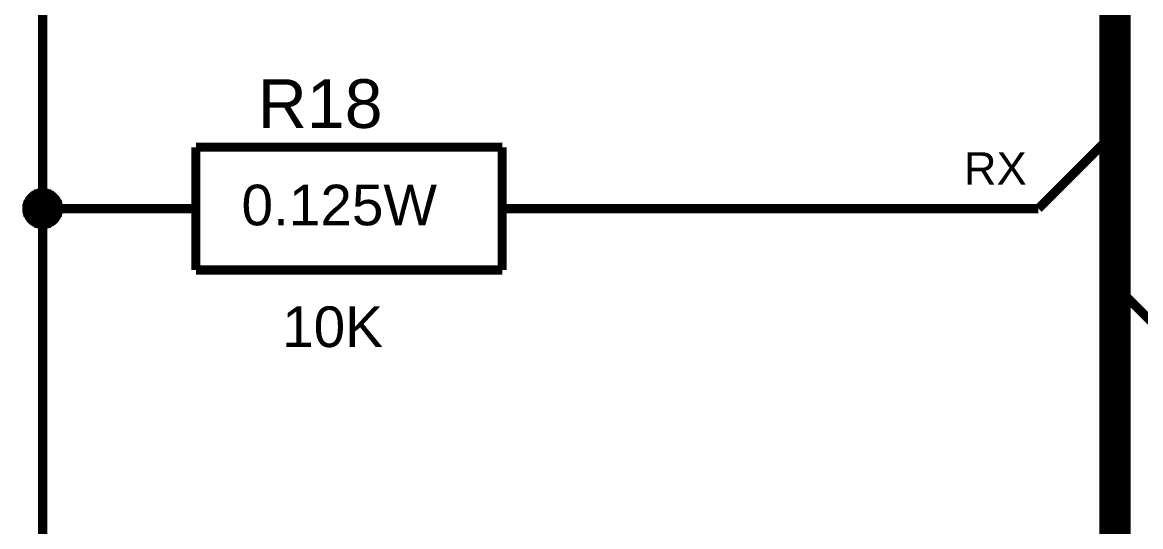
# Model space of a CAD drawing. Header units: millimetres. Extents: x -2024 to 917, y -725 to 13.
# Drawn here: x -1724.67 to -1688.18, y -372.05 to -355.59 of the extents above; entities that cross this region are included whole.
import ezdxf

# ---------------------------------------------------------------- set-up
doc = ezdxf.new("R2010")
doc.units = ezdxf.units.MM
doc.styles.get("Standard").update_dxf_attribs({"font": 'arial.ttf'})

msp = doc.modelspace()

# ---------------------------------------------------------------- linework, layer by layer
at = {"color": 7}
for points, const_width in [([(-1689.021, -279.172), (-1689.021, -474.17)], 1.016), ([(-1721.51, -324.163), (-1724.009, -324.163), (-1724.009, -336.665), (-1724.009, -349.167), (-1724.009, -361.669), (-1721.51, -361.669)], 0.3), ([(-1691.52, -361.669), (-1689.021, -359.168)], 0.3), ([(-1719.011, -359.665), (-1719.011, -363.672)], 0.3), ([(-1719.011, -359.665), (-1709.014, -359.665)], 0.3), ([(-1709.014, -359.665), (-1709.014, -363.672)], 0.3), ([(-1724.523, -361.669), (-1724.523, -361.636), (-1724.523, -361.619), (-1724.523, -361.586), (-1724.506, -361.569), (-1724.506, -361.536), (-1724.506, -361.52), (-1724.489, -361.487), (-1724.489, -361.47), (-1724.473, -361.453), (-1724.456, -361.42), (-1724.44, -361.404), (-1724.44, -361.387), (-1724.423, -361.371), (-1724.407, -361.337), (-1724.39, -361.321), (-1724.374, -361.304), (-1724.357, -361.288), (-1724.341, -361.271), (-1724.307, -361.255), (-1724.291, -361.238), (-1724.274, -361.238), (-1724.258, -361.222), (-1724.225, -361.205), (-1724.208, -361.188), (-1724.192, -361.188), (-1724.158, -361.172), (-1724.142, -361.172), (-1724.109, -361.172), (-1724.092, -361.155), (-1724.059, -361.155), (-1724.043, -361.155), (-1724.009, -361.155)], 0.3), ([(-1724.523, -361.669), (-1724.523, -361.636), (-1724.523, -361.619), (-1724.523, -361.586), (-1724.506, -361.569), (-1724.506, -361.536), (-1724.506, -361.52), (-1724.489, -361.487), (-1724.489, -361.47), (-1724.473, -361.453), (-1724.456, -361.42), (-1724.44, -361.404), (-1724.44, -361.387), (-1724.423, -361.371), (-1724.407, -361.337), (-1724.39, -361.321), (-1724.374, -361.304), (-1724.357, -361.288), (-1724.341, -361.271), (-1724.307, -361.255), (-1724.291, -361.238), (-1724.274, -361.238), (-1724.258, -361.222), (-1724.225, -361.205), (-1724.208, -361.188), (-1724.192, -361.188), (-1724.158, -361.172), (-1724.142, -361.172), (-1724.109, -361.172), (-1724.092, -361.155), (-1724.059, -361.155), (-1724.043, -361.155), (-1724.009, -361.155)], 0.3), ([(-1724.523, -361.669), (-1724.523, -361.636), (-1724.523, -361.619), (-1724.523, -361.586), (-1724.506, -361.569), (-1724.506, -361.536), (-1724.506, -361.52), (-1724.489, -361.487), (-1724.489, -361.47), (-1724.473, -361.453), (-1724.456, -361.42), (-1724.44, -361.404), (-1724.44, -361.387), (-1724.423, -361.371), (-1724.407, -361.337), (-1724.39, -361.321), (-1724.374, -361.304), (-1724.357, -361.288), (-1724.341, -361.271), (-1724.307, -361.255), (-1724.291, -361.238), (-1724.274, -361.238), (-1724.258, -361.222), (-1724.225, -361.205), (-1724.208, -361.188), (-1724.192, -361.188), (-1724.158, -361.172), (-1724.142, -361.172), (-1724.109, -361.172), (-1724.092, -361.155), (-1724.059, -361.155), (-1724.043, -361.155), (-1724.009, -361.155)], 0.3), ([(-1724.523, -361.669), (-1724.523, -361.636), (-1724.523, -361.619), (-1724.523, -361.586), (-1724.506, -361.569), (-1724.506, -361.536), (-1724.506, -361.52), (-1724.489, -361.487), (-1724.489, -361.47), (-1724.473, -361.453), (-1724.456, -361.42), (-1724.44, -361.404), (-1724.44, -361.387), (-1724.423, -361.371), (-1724.407, -361.337), (-1724.39, -361.321), (-1724.374, -361.304), (-1724.357, -361.288), (-1724.341, -361.271), (-1724.307, -361.255), (-1724.291, -361.238), (-1724.274, -361.238), (-1724.258, -361.222), (-1724.225, -361.205), (-1724.208, -361.188), (-1724.192, -361.188), (-1724.158, -361.172), (-1724.142, -361.172), (-1724.109, -361.172), (-1724.092, -361.155), (-1724.059, -361.155), (-1724.043, -361.155), (-1724.009, -361.155)], 0.3), ([(-1724.523, -361.669), (-1724.523, -361.636), (-1724.523, -361.619), (-1724.523, -361.586), (-1724.506, -361.569), (-1724.506, -361.536), (-1724.506, -361.52), (-1724.489, -361.487), (-1724.489, -361.47), (-1724.473, -361.453), (-1724.456, -361.42), (-1724.44, -361.404), (-1724.44, -361.387), (-1724.423, -361.371), (-1724.407, -361.337), (-1724.39, -361.321), (-1724.374, -361.304), (-1724.357, -361.288), (-1724.341, -361.271), (-1724.307, -361.255), (-1724.291, -361.238), (-1724.274, -361.238), (-1724.258, -361.222), (-1724.225, -361.205), (-1724.208, -361.188), (-1724.192, -361.188), (-1724.158, -361.172), (-1724.142, -361.172), (-1724.109, -361.172), (-1724.092, -361.155), (-1724.059, -361.155), (-1724.043, -361.155), (-1724.009, -361.155)], 0.0991), ([(-1724.523, -361.669), (-1724.523, -361.636), (-1724.523, -361.619), (-1724.523, -361.586), (-1724.506, -361.569), (-1724.506, -361.536), (-1724.506, -361.52), (-1724.489, -361.487), (-1724.489, -361.47), (-1724.473, -361.453), (-1724.456, -361.42), (-1724.44, -361.404), (-1724.44, -361.387), (-1724.423, -361.371), (-1724.407, -361.337), (-1724.39, -361.321), (-1724.374, -361.304), (-1724.357, -361.288), (-1724.341, -361.271), (-1724.307, -361.255), (-1724.291, -361.238), (-1724.274, -361.238), (-1724.258, -361.222), (-1724.225, -361.205), (-1724.208, -361.188), (-1724.192, -361.188), (-1724.158, -361.172), (-1724.142, -361.172), (-1724.109, -361.172), (-1724.092, -361.155), (-1724.059, -361.155), (-1724.043, -361.155), (-1724.009, -361.155)], 0.0991), ([(-1724.523, -361.669), (-1724.523, -361.636), (-1724.523, -361.619), (-1724.523, -361.586), (-1724.506, -361.569), (-1724.506, -361.536), (-1724.506, -361.52), (-1724.489, -361.487), (-1724.489, -361.47), (-1724.473, -361.453), (-1724.456, -361.42), (-1724.44, -361.404), (-1724.44, -361.387), (-1724.423, -361.371), (-1724.407, -361.337), (-1724.39, -361.321), (-1724.374, -361.304), (-1724.357, -361.288), (-1724.341, -361.271), (-1724.307, -361.255), (-1724.291, -361.238), (-1724.274, -361.238), (-1724.258, -361.222), (-1724.225, -361.205), (-1724.208, -361.188), (-1724.192, -361.188), (-1724.158, -361.172), (-1724.142, -361.172), (-1724.109, -361.172), (-1724.092, -361.155), (-1724.059, -361.155), (-1724.043, -361.155), (-1724.009, -361.155)], 0.0991), ([(-1724.523, -361.669), (-1724.523, -361.636), (-1724.523, -361.619), (-1724.523, -361.586), (-1724.506, -361.569), (-1724.506, -361.536), (-1724.506, -361.52), (-1724.489, -361.487), (-1724.489, -361.47), (-1724.473, -361.453), (-1724.456, -361.42), (-1724.44, -361.404), (-1724.44, -361.387), (-1724.423, -361.371), (-1724.407, -361.337), (-1724.39, -361.321), (-1724.374, -361.304), (-1724.357, -361.288), (-1724.341, -361.271), (-1724.307, -361.255), (-1724.291, -361.238), (-1724.274, -361.238), (-1724.258, -361.222), (-1724.225, -361.205), (-1724.208, -361.188), (-1724.192, -361.188), (-1724.158, -361.172), (-1724.142, -361.172), (-1724.109, -361.172), (-1724.092, -361.155), (-1724.059, -361.155), (-1724.043, -361.155), (-1724.009, -361.155)], 0.0991), ([(-1724.009, -361.155), (-1724.009, -361.155)], 0.3), ([(-1724.009, -361.155), (-1723.976, -361.155), (-1723.96, -361.155), (-1723.927, -361.155), (-1723.91, -361.172), (-1723.877, -361.172), (-1723.861, -361.172), (-1723.827, -361.188), (-1723.811, -361.188), (-1723.794, -361.205), (-1723.761, -361.222), (-1723.745, -361.238), (-1723.728, -361.238), (-1723.712, -361.255), (-1723.678, -361.271), (-1723.662, -361.288), (-1723.645, -361.304), (-1723.629, -361.321), (-1723.612, -361.337), (-1723.596, -361.371), (-1723.579, -361.387), (-1723.579, -361.404), (-1723.563, -361.42), (-1723.546, -361.453), (-1723.529, -361.47), (-1723.529, -361.487), (-1723.513, -361.52), (-1723.513, -361.536), (-1723.513, -361.569), (-1723.496, -361.586), (-1723.496, -361.619), (-1723.496, -361.636), (-1723.496, -361.669)], 0.3), ([(-1724.009, -361.155), (-1724.009, -361.155)], 0.3), ([(-1724.009, -361.155), (-1723.976, -361.155), (-1723.96, -361.155), (-1723.927, -361.155), (-1723.91, -361.172), (-1723.877, -361.172), (-1723.861, -361.172), (-1723.827, -361.188), (-1723.811, -361.188), (-1723.794, -361.205), (-1723.761, -361.222), (-1723.745, -361.238), (-1723.728, -361.238), (-1723.712, -361.255), (-1723.678, -361.271), (-1723.662, -361.288), (-1723.645, -361.304), (-1723.629, -361.321), (-1723.612, -361.337), (-1723.596, -361.371), (-1723.579, -361.387), (-1723.579, -361.404), (-1723.563, -361.42), (-1723.546, -361.453), (-1723.529, -361.47), (-1723.529, -361.487), (-1723.513, -361.52), (-1723.513, -361.536), (-1723.513, -361.569), (-1723.496, -361.586), (-1723.496, -361.619), (-1723.496, -361.636), (-1723.496, -361.669)], 0.3), ([(-1724.009, -361.155), (-1724.009, -361.155)], 0.3), ([(-1724.009, -361.155), (-1723.976, -361.155), (-1723.96, -361.155), (-1723.927, -361.155), (-1723.91, -361.172), (-1723.877, -361.172), (-1723.861, -361.172), (-1723.827, -361.188), (-1723.811, -361.188), (-1723.794, -361.205), (-1723.761, -361.222), (-1723.745, -361.238), (-1723.728, -361.238), (-1723.712, -361.255), (-1723.678, -361.271), (-1723.662, -361.288), (-1723.645, -361.304), (-1723.629, -361.321), (-1723.612, -361.337), (-1723.596, -361.371), (-1723.579, -361.387), (-1723.579, -361.404), (-1723.563, -361.42), (-1723.546, -361.453), (-1723.529, -361.47), (-1723.529, -361.487), (-1723.513, -361.52), (-1723.513, -361.536), (-1723.513, -361.569), (-1723.496, -361.586), (-1723.496, -361.619), (-1723.496, -361.636), (-1723.496, -361.669)], 0.3), ([(-1724.009, -361.155), (-1724.009, -361.155)], 0.3), ([(-1724.009, -361.155), (-1723.976, -361.155), (-1723.96, -361.155), (-1723.927, -361.155), (-1723.91, -361.172), (-1723.877, -361.172), (-1723.861, -361.172), (-1723.827, -361.188), (-1723.811, -361.188), (-1723.794, -361.205), (-1723.761, -361.222), (-1723.745, -361.238), (-1723.728, -361.238), (-1723.712, -361.255), (-1723.678, -361.271), (-1723.662, -361.288), (-1723.645, -361.304), (-1723.629, -361.321), (-1723.612, -361.337), (-1723.596, -361.371), (-1723.579, -361.387), (-1723.579, -361.404), (-1723.563, -361.42), (-1723.546, -361.453), (-1723.529, -361.47), (-1723.529, -361.487), (-1723.513, -361.52), (-1723.513, -361.536), (-1723.513, -361.569), (-1723.496, -361.586), (-1723.496, -361.619), (-1723.496, -361.636), (-1723.496, -361.669)], 0.3), ([(-1724.009, -361.155), (-1724.009, -361.155)], 0.0991), ([(-1724.009, -361.155), (-1723.976, -361.155), (-1723.96, -361.155), (-1723.927, -361.155), (-1723.91, -361.172), (-1723.877, -361.172), (-1723.861, -361.172), (-1723.827, -361.188), (-1723.811, -361.188), (-1723.794, -361.205), (-1723.761, -361.222), (-1723.745, -361.238), (-1723.728, -361.238), (-1723.712, -361.255), (-1723.678, -361.271), (-1723.662, -361.288), (-1723.645, -361.304), (-1723.629, -361.321), (-1723.612, -361.337), (-1723.596, -361.371), (-1723.579, -361.387), (-1723.579, -361.404), (-1723.563, -361.42), (-1723.546, -361.453), (-1723.529, -361.47), (-1723.529, -361.487), (-1723.513, -361.52), (-1723.513, -361.536), (-1723.513, -361.569), (-1723.496, -361.586), (-1723.496, -361.619), (-1723.496, -361.636), (-1723.496, -361.669)], 0.0991), ([(-1724.009, -361.155), (-1724.009, -361.155)], 0.0991), ([(-1724.009, -361.155), (-1723.976, -361.155), (-1723.96, -361.155), (-1723.927, -361.155), (-1723.91, -361.172), (-1723.877, -361.172), (-1723.861, -361.172), (-1723.827, -361.188), (-1723.811, -361.188), (-1723.794, -361.205), (-1723.761, -361.222), (-1723.745, -361.238), (-1723.728, -361.238), (-1723.712, -361.255), (-1723.678, -361.271), (-1723.662, -361.288), (-1723.645, -361.304), (-1723.629, -361.321), (-1723.612, -361.337), (-1723.596, -361.371), (-1723.579, -361.387), (-1723.579, -361.404), (-1723.563, -361.42), (-1723.546, -361.453), (-1723.529, -361.47), (-1723.529, -361.487), (-1723.513, -361.52), (-1723.513, -361.536), (-1723.513, -361.569), (-1723.496, -361.586), (-1723.496, -361.619), (-1723.496, -361.636), (-1723.496, -361.669)], 0.0991), ([(-1724.009, -361.155), (-1724.009, -361.155)], 0.0991), ([(-1724.009, -361.155), (-1723.976, -361.155), (-1723.96, -361.155), (-1723.927, -361.155), (-1723.91, -361.172), (-1723.877, -361.172), (-1723.861, -361.172), (-1723.827, -361.188), (-1723.811, -361.188), (-1723.794, -361.205), (-1723.761, -361.222), (-1723.745, -361.238), (-1723.728, -361.238), (-1723.712, -361.255), (-1723.678, -361.271), (-1723.662, -361.288), (-1723.645, -361.304), (-1723.629, -361.321), (-1723.612, -361.337), (-1723.596, -361.371), (-1723.579, -361.387), (-1723.579, -361.404), (-1723.563, -361.42), (-1723.546, -361.453), (-1723.529, -361.47), (-1723.529, -361.487), (-1723.513, -361.52), (-1723.513, -361.536), (-1723.513, -361.569), (-1723.496, -361.586), (-1723.496, -361.619), (-1723.496, -361.636), (-1723.496, -361.669)], 0.0991), ([(-1724.009, -361.155), (-1724.009, -361.155)], 0.0991), ([(-1724.009, -361.155), (-1723.976, -361.155), (-1723.96, -361.155), (-1723.927, -361.155), (-1723.91, -361.172), (-1723.877, -361.172), (-1723.861, -361.172), (-1723.827, -361.188), (-1723.811, -361.188), (-1723.794, -361.205), (-1723.761, -361.222), (-1723.745, -361.238), (-1723.728, -361.238), (-1723.712, -361.255), (-1723.678, -361.271), (-1723.662, -361.288), (-1723.645, -361.304), (-1723.629, -361.321), (-1723.612, -361.337), (-1723.596, -361.371), (-1723.579, -361.387), (-1723.579, -361.404), (-1723.563, -361.42), (-1723.546, -361.453), (-1723.529, -361.47), (-1723.529, -361.487), (-1723.513, -361.52), (-1723.513, -361.536), (-1723.513, -361.569), (-1723.496, -361.586), (-1723.496, -361.619), (-1723.496, -361.636), (-1723.496, -361.669)], 0.0991), ([(-1724.009, -362.182), (-1724.043, -362.182), (-1724.059, -362.182), (-1724.092, -362.182), (-1724.109, -362.165), (-1724.142, -362.165), (-1724.158, -362.165), (-1724.192, -362.149), (-1724.208, -362.149), (-1724.225, -362.132), (-1724.258, -362.116), (-1724.274, -362.099), (-1724.291, -362.099), (-1724.307, -362.083), (-1724.341, -362.066), (-1724.357, -362.05), (-1724.374, -362.033), (-1724.39, -362.016), (-1724.407, -362), (-1724.423, -361.967), (-1724.44, -361.95), (-1724.44, -361.934), (-1724.456, -361.917), (-1724.473, -361.884), (-1724.489, -361.867), (-1724.489, -361.851), (-1724.506, -361.818), (-1724.506, -361.801), (-1724.506, -361.768), (-1724.523, -361.751), (-1724.523, -361.718), (-1724.523, -361.702), (-1724.523, -361.669)], 0.3), ([(-1724.523, -361.669), (-1724.523, -361.669)], 0.3), ([(-1724.009, -362.182), (-1724.043, -362.182), (-1724.059, -362.182), (-1724.092, -362.182), (-1724.109, -362.165), (-1724.142, -362.165), (-1724.158, -362.165), (-1724.192, -362.149), (-1724.208, -362.149), (-1724.225, -362.132), (-1724.258, -362.116), (-1724.274, -362.099), (-1724.291, -362.099), (-1724.307, -362.083), (-1724.341, -362.066), (-1724.357, -362.05), (-1724.374, -362.033), (-1724.39, -362.016), (-1724.407, -362), (-1724.423, -361.967), (-1724.44, -361.95), (-1724.44, -361.934), (-1724.456, -361.917), (-1724.473, -361.884), (-1724.489, -361.867), (-1724.489, -361.851), (-1724.506, -361.818), (-1724.506, -361.801), (-1724.506, -361.768), (-1724.523, -361.751), (-1724.523, -361.718), (-1724.523, -361.702), (-1724.523, -361.669)], 0.3), ([(-1724.523, -361.669), (-1724.523, -361.669)], 0.3), ([(-1724.009, -362.182), (-1724.043, -362.182), (-1724.059, -362.182), (-1724.092, -362.182), (-1724.109, -362.165), (-1724.142, -362.165), (-1724.158, -362.165), (-1724.192, -362.149), (-1724.208, -362.149), (-1724.225, -362.132), (-1724.258, -362.116), (-1724.274, -362.099), (-1724.291, -362.099), (-1724.307, -362.083), (-1724.341, -362.066), (-1724.357, -362.05), (-1724.374, -362.033), (-1724.39, -362.016), (-1724.407, -362), (-1724.423, -361.967), (-1724.44, -361.95), (-1724.44, -361.934), (-1724.456, -361.917), (-1724.473, -361.884), (-1724.489, -361.867), (-1724.489, -361.851), (-1724.506, -361.818), (-1724.506, -361.801), (-1724.506, -361.768), (-1724.523, -361.751), (-1724.523, -361.718), (-1724.523, -361.702), (-1724.523, -361.669)], 0.3), ([(-1724.523, -361.669), (-1724.523, -361.669)], 0.3), ([(-1724.009, -362.182), (-1724.043, -362.182), (-1724.059, -362.182), (-1724.092, -362.182), (-1724.109, -362.165), (-1724.142, -362.165), (-1724.158, -362.165), (-1724.192, -362.149), (-1724.208, -362.149), (-1724.225, -362.132), (-1724.258, -362.116), (-1724.274, -362.099), (-1724.291, -362.099), (-1724.307, -362.083), (-1724.341, -362.066), (-1724.357, -362.05), (-1724.374, -362.033), (-1724.39, -362.016), (-1724.407, -362), (-1724.423, -361.967), (-1724.44, -361.95), (-1724.44, -361.934), (-1724.456, -361.917), (-1724.473, -361.884), (-1724.489, -361.867), (-1724.489, -361.851), (-1724.506, -361.818), (-1724.506, -361.801), (-1724.506, -361.768), (-1724.523, -361.751), (-1724.523, -361.718), (-1724.523, -361.702), (-1724.523, -361.669)], 0.3), ([(-1724.523, -361.669), (-1724.523, -361.669)], 0.3), ([(-1724.009, -361.669), (-1724.009, -376.671), (-1721.51, -376.671)], 0.3), ([(-1723.496, -361.669), (-1723.496, -361.702), (-1723.496, -361.718), (-1723.496, -361.751), (-1723.513, -361.768), (-1723.513, -361.801), (-1723.513, -361.818), (-1723.529, -361.851), (-1723.529, -361.867), (-1723.546, -361.884), (-1723.563, -361.917), (-1723.579, -361.934), (-1723.579, -361.95), (-1723.596, -361.967), (-1723.612, -362), (-1723.629, -362.016), (-1723.645, -362.033), (-1723.662, -362.05), (-1723.678, -362.066), (-1723.712, -362.083), (-1723.728, -362.099), (-1723.745, -362.099), (-1723.761, -362.116), (-1723.794, -362.132), (-1723.811, -362.149), (-1723.827, -362.149), (-1723.861, -362.165), (-1723.877, -362.165), (-1723.91, -362.165), (-1723.927, -362.182), (-1723.96, -362.182), (-1723.976, -362.182), (-1724.009, -362.182)], 0.3), ([(-1723.496, -361.669), (-1723.496, -361.702), (-1723.496, -361.718), (-1723.496, -361.751), (-1723.513, -361.768), (-1723.513, -361.801), (-1723.513, -361.818), (-1723.529, -361.851), (-1723.529, -361.867), (-1723.546, -361.884), (-1723.563, -361.917), (-1723.579, -361.934), (-1723.579, -361.95), (-1723.596, -361.967), (-1723.612, -362), (-1723.629, -362.016), (-1723.645, -362.033), (-1723.662, -362.05), (-1723.678, -362.066), (-1723.712, -362.083), (-1723.728, -362.099), (-1723.745, -362.099), (-1723.761, -362.116), (-1723.794, -362.132), (-1723.811, -362.149), (-1723.827, -362.149), (-1723.861, -362.165), (-1723.877, -362.165), (-1723.91, -362.165), (-1723.927, -362.182), (-1723.96, -362.182), (-1723.976, -362.182), (-1724.009, -362.182)], 0.3), ([(-1723.496, -361.669), (-1723.496, -361.702), (-1723.496, -361.718), (-1723.496, -361.751), (-1723.513, -361.768), (-1723.513, -361.801), (-1723.513, -361.818), (-1723.529, -361.851), (-1723.529, -361.867), (-1723.546, -361.884), (-1723.563, -361.917), (-1723.579, -361.934), (-1723.579, -361.95), (-1723.596, -361.967), (-1723.612, -362), (-1723.629, -362.016), (-1723.645, -362.033), (-1723.662, -362.05), (-1723.678, -362.066), (-1723.712, -362.083), (-1723.728, -362.099), (-1723.745, -362.099), (-1723.761, -362.116), (-1723.794, -362.132), (-1723.811, -362.149), (-1723.827, -362.149), (-1723.861, -362.165), (-1723.877, -362.165), (-1723.91, -362.165), (-1723.927, -362.182), (-1723.96, -362.182), (-1723.976, -362.182), (-1724.009, -362.182)], 0.3), ([(-1723.496, -361.669), (-1723.496, -361.702), (-1723.496, -361.718), (-1723.496, -361.751), (-1723.513, -361.768), (-1723.513, -361.801), (-1723.513, -361.818), (-1723.529, -361.851), (-1723.529, -361.867), (-1723.546, -361.884), (-1723.563, -361.917), (-1723.579, -361.934), (-1723.579, -361.95), (-1723.596, -361.967), (-1723.612, -362), (-1723.629, -362.016), (-1723.645, -362.033), (-1723.662, -362.05), (-1723.678, -362.066), (-1723.712, -362.083), (-1723.728, -362.099), (-1723.745, -362.099), (-1723.761, -362.116), (-1723.794, -362.132), (-1723.811, -362.149), (-1723.827, -362.149), (-1723.861, -362.165), (-1723.877, -362.165), (-1723.91, -362.165), (-1723.927, -362.182), (-1723.96, -362.182), (-1723.976, -362.182), (-1724.009, -362.182)], 0.3), ([(-1723.496, -361.669), (-1723.496, -361.669), (-1723.496, -361.669), (-1723.496, -361.669), (-1723.496, -361.669), (-1723.496, -361.669), (-1723.496, -361.669), (-1723.496, -361.669), (-1723.496, -361.669), (-1723.496, -361.669), (-1723.496, -361.669), (-1723.496, -361.669), (-1723.496, -361.669), (-1723.496, -361.669), (-1723.496, -361.669), (-1723.496, -361.669), (-1723.496, -361.669), (-1723.496, -361.669), (-1723.496, -361.669), (-1723.496, -361.669), (-1723.496, -361.669), (-1723.496, -361.669), (-1723.496, -361.669), (-1723.496, -361.669), (-1723.496, -361.669), (-1723.496, -361.669), (-1723.496, -361.669), (-1723.496, -361.669), (-1723.496, -361.669), (-1723.496, -361.669), (-1723.496, -361.669), (-1723.496, -361.669), (-1723.496, -361.669)], 0.3), ([(-1723.496, -361.669), (-1723.496, -361.669)], 0.3), ([(-1723.496, -361.669), (-1723.496, -361.669), (-1723.496, -361.669), (-1723.496, -361.669), (-1723.496, -361.669), (-1723.496, -361.669), (-1723.496, -361.669), (-1723.496, -361.669), (-1723.496, -361.669), (-1723.496, -361.669), (-1723.496, -361.669), (-1723.496, -361.669), (-1723.496, -361.669), (-1723.496, -361.669), (-1723.496, -361.669), (-1723.496, -361.669), (-1723.496, -361.669), (-1723.496, -361.669), (-1723.496, -361.669), (-1723.496, -361.669), (-1723.496, -361.669), (-1723.496, -361.669), (-1723.496, -361.669), (-1723.496, -361.669), (-1723.496, -361.669), (-1723.496, -361.669), (-1723.496, -361.669), (-1723.496, -361.669), (-1723.496, -361.669), (-1723.496, -361.669), (-1723.496, -361.669), (-1723.496, -361.669), (-1723.496, -361.669)], 0.3), ([(-1723.496, -361.669), (-1723.496, -361.669)], 0.3), ([(-1723.496, -361.669), (-1723.496, -361.669), (-1723.496, -361.669), (-1723.496, -361.669), (-1723.496, -361.669), (-1723.496, -361.669), (-1723.496, -361.669), (-1723.496, -361.669), (-1723.496, -361.669), (-1723.496, -361.669), (-1723.496, -361.669), (-1723.496, -361.669), (-1723.496, -361.669), (-1723.496, -361.669), (-1723.496, -361.669), (-1723.496, -361.669), (-1723.496, -361.669), (-1723.496, -361.669), (-1723.496, -361.669), (-1723.496, -361.669), (-1723.496, -361.669), (-1723.496, -361.669), (-1723.496, -361.669), (-1723.496, -361.669), (-1723.496, -361.669), (-1723.496, -361.669), (-1723.496, -361.669), (-1723.496, -361.669), (-1723.496, -361.669), (-1723.496, -361.669), (-1723.496, -361.669), (-1723.496, -361.669), (-1723.496, -361.669)], 0.3), ([(-1723.496, -361.669), (-1723.496, -361.669)], 0.3), ([(-1723.496, -361.669), (-1723.496, -361.669), (-1723.496, -361.669), (-1723.496, -361.669), (-1723.496, -361.669), (-1723.496, -361.669), (-1723.496, -361.669), (-1723.496, -361.669), (-1723.496, -361.669), (-1723.496, -361.669), (-1723.496, -361.669), (-1723.496, -361.669), (-1723.496, -361.669), (-1723.496, -361.669), (-1723.496, -361.669), (-1723.496, -361.669), (-1723.496, -361.669), (-1723.496, -361.669), (-1723.496, -361.669), (-1723.496, -361.669), (-1723.496, -361.669), (-1723.496, -361.669), (-1723.496, -361.669), (-1723.496, -361.669), (-1723.496, -361.669), (-1723.496, -361.669), (-1723.496, -361.669), (-1723.496, -361.669), (-1723.496, -361.669), (-1723.496, -361.669), (-1723.496, -361.669), (-1723.496, -361.669), (-1723.496, -361.669)], 0.3), ([(-1723.496, -361.669), (-1723.496, -361.669)], 0.3), ([(-1719.011, -361.669), (-1721.51, -361.669)], 0.3), ([(-1709.014, -361.669), (-1706.515, -361.669)], 0.3), ([(-1706.515, -361.669), (-1691.52, -361.669)], 0.3), ([(-1724.009, -362.182), (-1724.043, -362.182), (-1724.059, -362.182), (-1724.092, -362.182), (-1724.109, -362.165), (-1724.142, -362.165), (-1724.158, -362.165), (-1724.192, -362.149), (-1724.208, -362.149), (-1724.225, -362.132), (-1724.258, -362.116), (-1724.274, -362.099), (-1724.291, -362.099), (-1724.307, -362.083), (-1724.341, -362.066), (-1724.357, -362.05), (-1724.374, -362.033), (-1724.39, -362.016), (-1724.407, -362), (-1724.423, -361.967), (-1724.44, -361.95), (-1724.44, -361.934), (-1724.456, -361.917), (-1724.473, -361.884), (-1724.489, -361.867), (-1724.489, -361.851), (-1724.506, -361.818), (-1724.506, -361.801), (-1724.506, -361.768), (-1724.523, -361.751), (-1724.523, -361.718), (-1724.523, -361.702), (-1724.523, -361.669)], 0.0991), ([(-1724.523, -361.669), (-1724.523, -361.669)], 0.0991), ([(-1724.009, -362.182), (-1724.043, -362.182), (-1724.059, -362.182), (-1724.092, -362.182), (-1724.109, -362.165), (-1724.142, -362.165), (-1724.158, -362.165), (-1724.192, -362.149), (-1724.208, -362.149), (-1724.225, -362.132), (-1724.258, -362.116), (-1724.274, -362.099), (-1724.291, -362.099), (-1724.307, -362.083), (-1724.341, -362.066), (-1724.357, -362.05), (-1724.374, -362.033), (-1724.39, -362.016), (-1724.407, -362), (-1724.423, -361.967), (-1724.44, -361.95), (-1724.44, -361.934), (-1724.456, -361.917), (-1724.473, -361.884), (-1724.489, -361.867), (-1724.489, -361.851), (-1724.506, -361.818), (-1724.506, -361.801), (-1724.506, -361.768), (-1724.523, -361.751), (-1724.523, -361.718), (-1724.523, -361.702), (-1724.523, -361.669)], 0.0991), ([(-1724.523, -361.669), (-1724.523, -361.669)], 0.0991), ([(-1724.009, -362.182), (-1724.043, -362.182), (-1724.059, -362.182), (-1724.092, -362.182), (-1724.109, -362.165), (-1724.142, -362.165), (-1724.158, -362.165), (-1724.192, -362.149), (-1724.208, -362.149), (-1724.225, -362.132), (-1724.258, -362.116), (-1724.274, -362.099), (-1724.291, -362.099), (-1724.307, -362.083), (-1724.341, -362.066), (-1724.357, -362.05), (-1724.374, -362.033), (-1724.39, -362.016), (-1724.407, -362), (-1724.423, -361.967), (-1724.44, -361.95), (-1724.44, -361.934), (-1724.456, -361.917), (-1724.473, -361.884), (-1724.489, -361.867), (-1724.489, -361.851), (-1724.506, -361.818), (-1724.506, -361.801), (-1724.506, -361.768), (-1724.523, -361.751), (-1724.523, -361.718), (-1724.523, -361.702), (-1724.523, -361.669)], 0.0991), ([(-1724.523, -361.669), (-1724.523, -361.669)], 0.0991), ([(-1724.009, -362.182), (-1724.043, -362.182), (-1724.059, -362.182), (-1724.092, -362.182), (-1724.109, -362.165), (-1724.142, -362.165), (-1724.158, -362.165), (-1724.192, -362.149), (-1724.208, -362.149), (-1724.225, -362.132), (-1724.258, -362.116), (-1724.274, -362.099), (-1724.291, -362.099), (-1724.307, -362.083), (-1724.341, -362.066), (-1724.357, -362.05), (-1724.374, -362.033), (-1724.39, -362.016), (-1724.407, -362), (-1724.423, -361.967), (-1724.44, -361.95), (-1724.44, -361.934), (-1724.456, -361.917), (-1724.473, -361.884), (-1724.489, -361.867), (-1724.489, -361.851), (-1724.506, -361.818), (-1724.506, -361.801), (-1724.506, -361.768), (-1724.523, -361.751), (-1724.523, -361.718), (-1724.523, -361.702), (-1724.523, -361.669)], 0.0991), ([(-1724.523, -361.669), (-1724.523, -361.669)], 0.0991), ([(-1723.496, -361.669), (-1723.496, -361.702), (-1723.496, -361.718), (-1723.496, -361.751), (-1723.513, -361.768), (-1723.513, -361.801), (-1723.513, -361.818), (-1723.529, -361.851), (-1723.529, -361.867), (-1723.546, -361.884), (-1723.563, -361.917), (-1723.579, -361.934), (-1723.579, -361.95), (-1723.596, -361.967), (-1723.612, -362), (-1723.629, -362.016), (-1723.645, -362.033), (-1723.662, -362.05), (-1723.678, -362.066), (-1723.712, -362.083), (-1723.728, -362.099), (-1723.745, -362.099), (-1723.761, -362.116), (-1723.794, -362.132), (-1723.811, -362.149), (-1723.827, -362.149), (-1723.861, -362.165), (-1723.877, -362.165), (-1723.91, -362.165), (-1723.927, -362.182), (-1723.96, -362.182), (-1723.976, -362.182), (-1724.009, -362.182)], 0.0991), ([(-1723.496, -361.669), (-1723.496, -361.702), (-1723.496, -361.718), (-1723.496, -361.751), (-1723.513, -361.768), (-1723.513, -361.801), (-1723.513, -361.818), (-1723.529, -361.851), (-1723.529, -361.867), (-1723.546, -361.884), (-1723.563, -361.917), (-1723.579, -361.934), (-1723.579, -361.95), (-1723.596, -361.967), (-1723.612, -362), (-1723.629, -362.016), (-1723.645, -362.033), (-1723.662, -362.05), (-1723.678, -362.066), (-1723.712, -362.083), (-1723.728, -362.099), (-1723.745, -362.099), (-1723.761, -362.116), (-1723.794, -362.132), (-1723.811, -362.149), (-1723.827, -362.149), (-1723.861, -362.165), (-1723.877, -362.165), (-1723.91, -362.165), (-1723.927, -362.182), (-1723.96, -362.182), (-1723.976, -362.182), (-1724.009, -362.182)], 0.0991), ([(-1723.496, -361.669), (-1723.496, -361.702), (-1723.496, -361.718), (-1723.496, -361.751), (-1723.513, -361.768), (-1723.513, -361.801), (-1723.513, -361.818), (-1723.529, -361.851), (-1723.529, -361.867), (-1723.546, -361.884), (-1723.563, -361.917), (-1723.579, -361.934), (-1723.579, -361.95), (-1723.596, -361.967), (-1723.612, -362), (-1723.629, -362.016), (-1723.645, -362.033), (-1723.662, -362.05), (-1723.678, -362.066), (-1723.712, -362.083), (-1723.728, -362.099), (-1723.745, -362.099), (-1723.761, -362.116), (-1723.794, -362.132), (-1723.811, -362.149), (-1723.827, -362.149), (-1723.861, -362.165), (-1723.877, -362.165), (-1723.91, -362.165), (-1723.927, -362.182), (-1723.96, -362.182), (-1723.976, -362.182), (-1724.009, -362.182)], 0.0991), ([(-1723.496, -361.669), (-1723.496, -361.702), (-1723.496, -361.718), (-1723.496, -361.751), (-1723.513, -361.768), (-1723.513, -361.801), (-1723.513, -361.818), (-1723.529, -361.851), (-1723.529, -361.867), (-1723.546, -361.884), (-1723.563, -361.917), (-1723.579, -361.934), (-1723.579, -361.95), (-1723.596, -361.967), (-1723.612, -362), (-1723.629, -362.016), (-1723.645, -362.033), (-1723.662, -362.05), (-1723.678, -362.066), (-1723.712, -362.083), (-1723.728, -362.099), (-1723.745, -362.099), (-1723.761, -362.116), (-1723.794, -362.132), (-1723.811, -362.149), (-1723.827, -362.149), (-1723.861, -362.165), (-1723.877, -362.165), (-1723.91, -362.165), (-1723.927, -362.182), (-1723.96, -362.182), (-1723.976, -362.182), (-1724.009, -362.182)], 0.0991), ([(-1723.496, -361.669), (-1723.496, -361.669), (-1723.496, -361.669), (-1723.496, -361.669), (-1723.496, -361.669), (-1723.496, -361.669), (-1723.496, -361.669), (-1723.496, -361.669), (-1723.496, -361.669), (-1723.496, -361.669), (-1723.496, -361.669), (-1723.496, -361.669), (-1723.496, -361.669), (-1723.496, -361.669), (-1723.496, -361.669), (-1723.496, -361.669), (-1723.496, -361.669), (-1723.496, -361.669), (-1723.496, -361.669), (-1723.496, -361.669), (-1723.496, -361.669), (-1723.496, -361.669), (-1723.496, -361.669), (-1723.496, -361.669), (-1723.496, -361.669), (-1723.496, -361.669), (-1723.496, -361.669), (-1723.496, -361.669), (-1723.496, -361.669), (-1723.496, -361.669), (-1723.496, -361.669), (-1723.496, -361.669), (-1723.496, -361.669)], 0.0991), ([(-1723.496, -361.669), (-1723.496, -361.669)], 0.0991), ([(-1723.496, -361.669), (-1723.496, -361.669), (-1723.496, -361.669), (-1723.496, -361.669), (-1723.496, -361.669), (-1723.496, -361.669), (-1723.496, -361.669), (-1723.496, -361.669), (-1723.496, -361.669), (-1723.496, -361.669), (-1723.496, -361.669), (-1723.496, -361.669), (-1723.496, -361.669), (-1723.496, -361.669), (-1723.496, -361.669), (-1723.496, -361.669), (-1723.496, -361.669), (-1723.496, -361.669), (-1723.496, -361.669), (-1723.496, -361.669), (-1723.496, -361.669), (-1723.496, -361.669), (-1723.496, -361.669), (-1723.496, -361.669), (-1723.496, -361.669), (-1723.496, -361.669), (-1723.496, -361.669), (-1723.496, -361.669), (-1723.496, -361.669), (-1723.496, -361.669), (-1723.496, -361.669), (-1723.496, -361.669), (-1723.496, -361.669)], 0.0991), ([(-1723.496, -361.669), (-1723.496, -361.669)], 0.0991), ([(-1723.496, -361.669), (-1723.496, -361.669), (-1723.496, -361.669), (-1723.496, -361.669), (-1723.496, -361.669), (-1723.496, -361.669), (-1723.496, -361.669), (-1723.496, -361.669), (-1723.496, -361.669), (-1723.496, -361.669), (-1723.496, -361.669), (-1723.496, -361.669), (-1723.496, -361.669), (-1723.496, -361.669), (-1723.496, -361.669), (-1723.496, -361.669), (-1723.496, -361.669), (-1723.496, -361.669), (-1723.496, -361.669), (-1723.496, -361.669), (-1723.496, -361.669), (-1723.496, -361.669), (-1723.496, -361.669), (-1723.496, -361.669), (-1723.496, -361.669), (-1723.496, -361.669), (-1723.496, -361.669), (-1723.496, -361.669), (-1723.496, -361.669), (-1723.496, -361.669), (-1723.496, -361.669), (-1723.496, -361.669), (-1723.496, -361.669)], 0.0991), ([(-1723.496, -361.669), (-1723.496, -361.669)], 0.0991), ([(-1723.496, -361.669), (-1723.496, -361.669), (-1723.496, -361.669), (-1723.496, -361.669), (-1723.496, -361.669), (-1723.496, -361.669), (-1723.496, -361.669), (-1723.496, -361.669), (-1723.496, -361.669), (-1723.496, -361.669), (-1723.496, -361.669), (-1723.496, -361.669), (-1723.496, -361.669), (-1723.496, -361.669), (-1723.496, -361.669), (-1723.496, -361.669), (-1723.496, -361.669), (-1723.496, -361.669), (-1723.496, -361.669), (-1723.496, -361.669), (-1723.496, -361.669), (-1723.496, -361.669), (-1723.496, -361.669), (-1723.496, -361.669), (-1723.496, -361.669), (-1723.496, -361.669), (-1723.496, -361.669), (-1723.496, -361.669), (-1723.496, -361.669), (-1723.496, -361.669), (-1723.496, -361.669), (-1723.496, -361.669), (-1723.496, -361.669)], 0.0991), ([(-1723.496, -361.669), (-1723.496, -361.669)], 0.0991), ([(-1719.011, -363.672), (-1709.014, -363.672)], 0.3), ([(-1686.521, -366.669), (-1689.021, -364.169)], 0.3)]:
    msp.add_lwpolyline(points, dxfattribs=dict(at, const_width=const_width))
at = {"color": 7, "const_width": 0.508}
msp.add_lwpolyline([(-1724.352, -361.662, 1), (-1723.844, -361.662, 1)], format="xyb", close=True, dxfattribs=at)

# ---------------------------------------------------------------- texts
at = {"color": 7}
for s, height, p in [('R18', 1.5897, (-1716.992, -359.036)), ('RX', 1.0598, (-1693.953, -360.89)), ('0.125W', 1.3247, (-1717.521, -362.215)), ('10K', 1.3247, (-1716.197, -366.189))]:
    msp.add_text(s, height=height, dxfattribs=at).set_placement(p)

doc.saveas('drawing.dxf')
